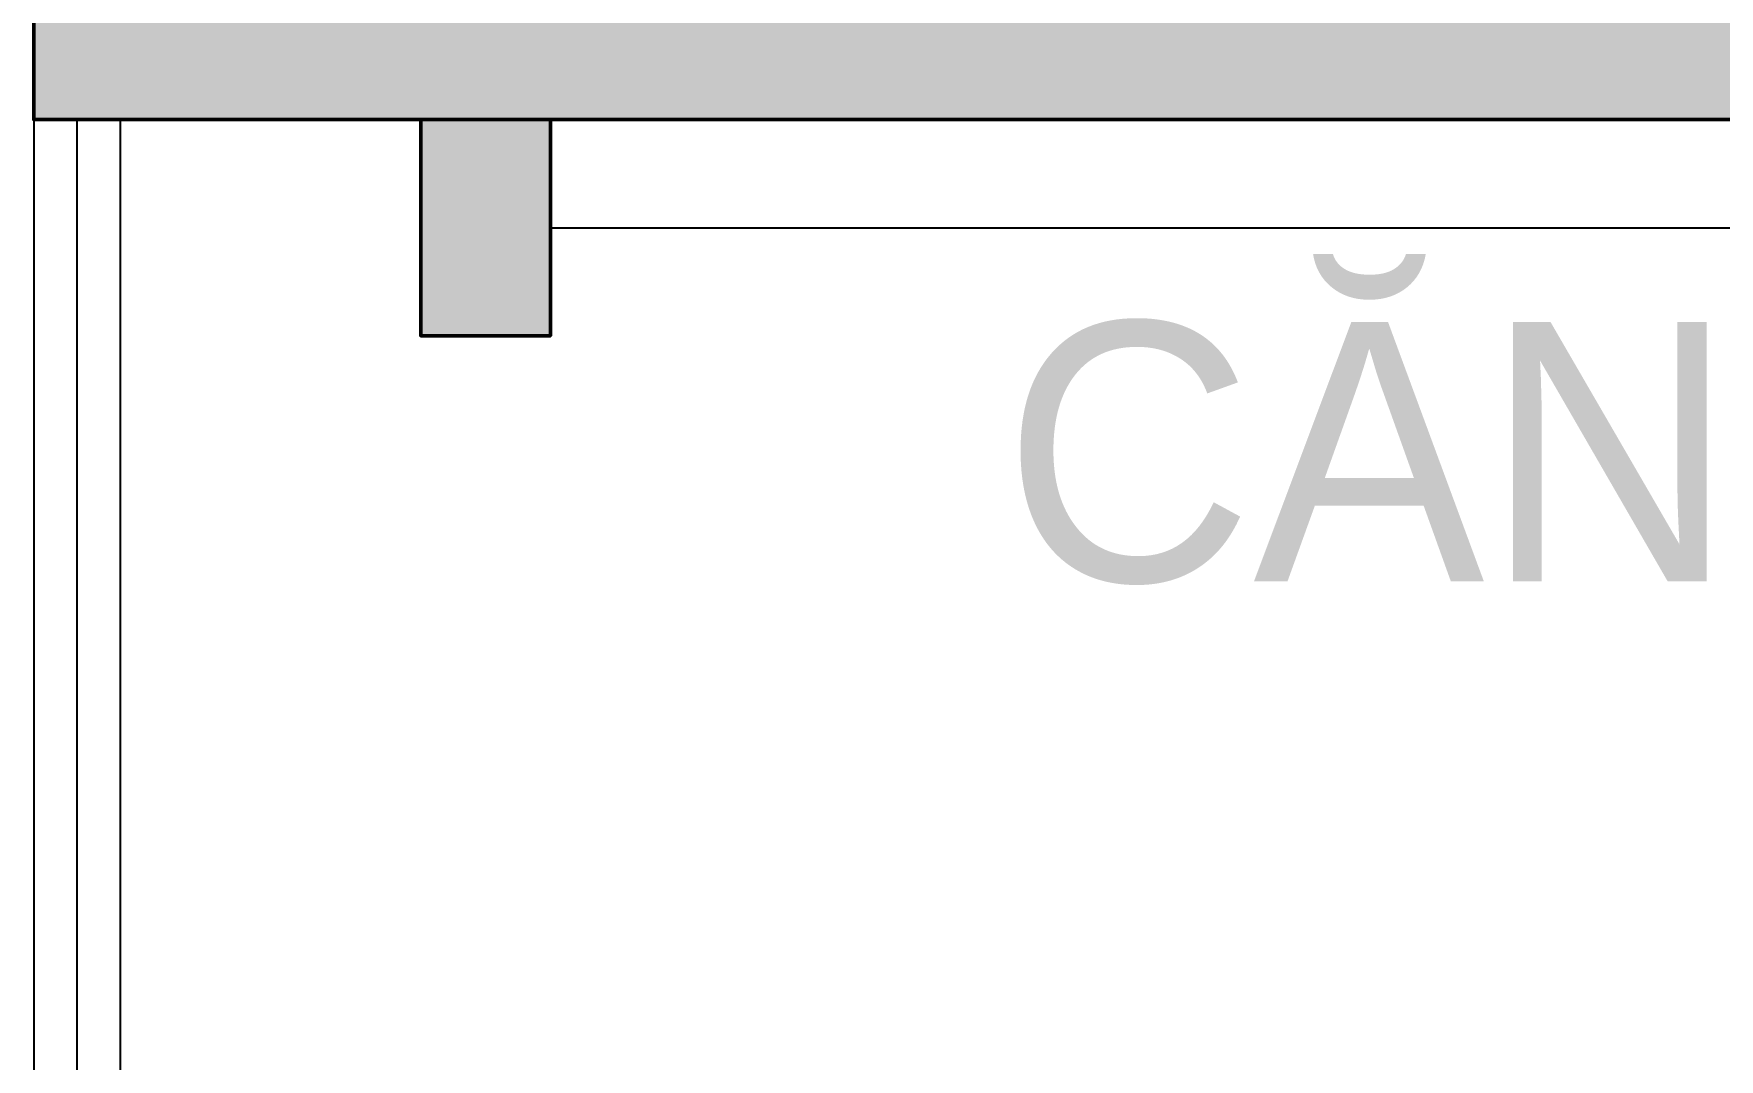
# Model space of a CAD drawing. Header units: millimetres. Extents: x 573003 to 1294762, y -9906 to 413061.
# Drawn here: x 599857 to 603758, y 156542 to 158915 of the extents above; entities that cross this region are included whole.
import ezdxf

# ---------------------------------------------------------------- set-up
doc = ezdxf.new("R2010")
doc.units = ezdxf.units.MM
doc.header["$MEASUREMENT"] = 0
for name, color, linetype in [('A-ANNO-ROOM', 50, 'Continuous'), ('A-ELEV-13FINE', 8, 'Continuous'), ('A-WALL-PATT', 251, 'Continuous')]:
    doc.layers.add(name, color=color, linetype=linetype)
doc.layers.add('KT-Net cot', color=2, linetype='Continuous', lineweight=50)
doc.layers.add('KT-Net thay', color=7, linetype='Continuous', lineweight=25)
doc.styles.add('HBA-Text', font='GOTHIC.TTF')

msp = doc.modelspace()

# ---------------------------------------------------------------- hatches: boundary and pattern name
at = {"layer": 'A-WALL-PATT'}
h = msp.add_hatch(color=256, dxfattribs=at)
h.dxf.hatch_style = 1
h.paths.add_polyline_path([(599856.8, 158965.8), (621856.8, 158965.8), (621856.8, 158715.8), (599856.8, 158715.8)])
h = msp.add_hatch(color=256, dxfattribs=at)
h.dxf.hatch_style = 1
h.paths.add_polyline_path([(600752.7, 158715.8), (601052.7, 158715.8), (601052.7, 158215.8), (600752.7, 158215.8)])
h.paths.add_polyline_path([(621056.8, 158715.8), (621356.8, 158715.8), (621356.8, 158215.8), (621056.8, 158215.8)])

# ---------------------------------------------------------------- linework, layer by layer
at = {"layer": 'A-ELEV-13FINE', "elevation": 0}
for points in [[(599956.8, 158715.8), (599956.8, 155465.8)], [(600056.8, 158715.8), (600056.8, 155465.8)], [(601052.7, 158715.8), (601052.7, 158465.8), (609756.8, 158465.8)]]:
    msp.add_lwpolyline(points, dxfattribs=at)
at = {"layer": 'KT-Net cot', "elevation": 0}
msp.add_lwpolyline([(599856.8, 158965.8), (621856.8, 158965.8), (621856.8, 158715.8), (599856.8, 158715.8), (599856.8, 158965.8)], dxfattribs=at)
msp.add_lwpolyline([(600752.7, 158715.8), (601052.7, 158715.8), (601052.7, 158215.8), (600752.7, 158215.8)], close=True, dxfattribs=at)
at = {"layer": 'KT-Net thay', "elevation": 0}
msp.add_lwpolyline([(599856.8, 158715.8), (599856.8, 155465.8)], dxfattribs=at)

# ---------------------------------------------------------------- texts
at = {"layer": 'A-ANNO-ROOM', "ltscale": 800, "insert": (604684.2, 158247.5, 0), "char_height": 600, "width": 6000, "attachment_point": 2, "style": 'HBA-Text'}
msp.add_mtext('CĂN H{\\fArial|b0|i0|c0|p34;Ộ LƯU TRÚ}', dxfattribs=at)

doc.saveas('drawing.dxf')
